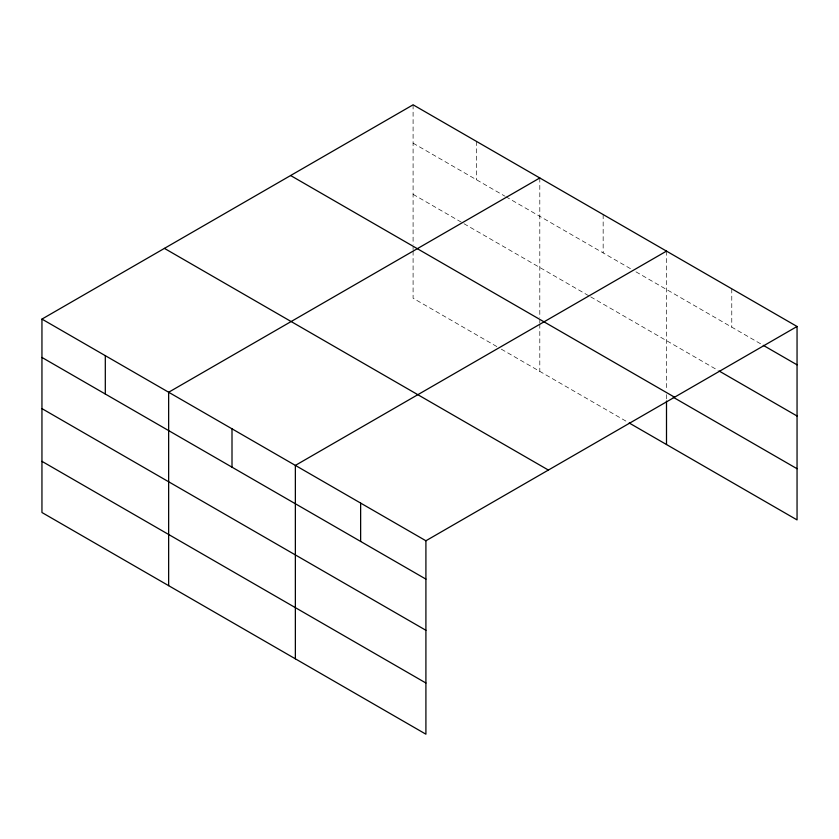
<?xml version="1.0" encoding="UTF-8"?>
<svg xmlns="http://www.w3.org/2000/svg" width="839" height="839" viewBox="0 0 839 839"><rect width="100%" height="100%" fill="white"/><g stroke="black" fill="none" stroke-linecap="round" stroke-linejoin="round"><path stroke-width="0.63" stroke-dasharray="4.2 3.15" d="M413.092 143.165L504.732 196.064M505.865 196.725L631.431 269.225M635.962 271.836L762.158 344.693M413.092 194.333L462.876 223.069M464.009 223.73L589.576 296.23M590.708 296.88L718.278 370.523M496.814 346.559L413.092 298.233L413.092 250.892M501.334 349.171L626.911 421.671M731.776 288.805L731.776 327.158M666.502 251.123L666.502 389.506M666.502 394.645L666.502 399.763M603.157 214.543L603.157 252.896M539.802 177.973L539.802 317.635M539.802 320.215L539.802 322.774M539.802 324.053L539.802 371.383M476.447 141.392L476.447 179.735M413.092 104.812L413.092 244.485M413.092 247.054L413.092 249.613"/><path stroke-width="1.26" d="M41.95 319.093L425.908 540.767L425.908 734.188L41.95 512.514L41.95 319.093L413.092 104.812L797.05 326.486L797.05 519.907L629.177 422.982M539.802 177.973L168.649 392.253L168.649 585.664M666.502 251.123L295.359 465.404L295.359 658.814M425.908 540.767L797.05 326.486M763.291 345.343L797.05 364.839M719.401 371.174L797.05 416.008M290.619 175.529L674.566 397.204M673.256 397.267L797.05 468.728M164.434 248.386L548.381 470.06M41.95 357.445L425.908 579.12M41.95 408.614L425.908 630.288M41.95 461.335L425.908 683.009M666.502 401.042L666.502 444.534M360.634 503.085L360.634 541.428M232.004 428.823L232.004 467.176M105.305 355.673L105.305 394.015"/></g></svg>
